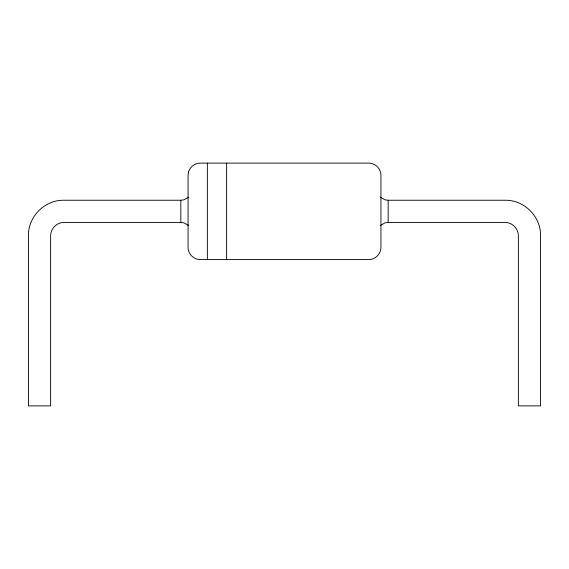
<?xml version="1.0" encoding="UTF-8"?>
<svg xmlns="http://www.w3.org/2000/svg" width="569" height="569" viewBox="0 0 569 569"><rect width="100%" height="100%" fill="white"/><g stroke="black" fill="none" stroke-linecap="round" stroke-linejoin="round"><path stroke-width="0.85" d="M188.723 197.166L183.943 199.833L180.828 200.245L62.924 200.245C44.602 200.352 28.557 216.405 28.45 234.72L28.45 405.882L50.634 405.882L50.634 236.171C50.371 228.681 56.886 222.166 64.375 222.429L180.828 222.429L183.943 222.842L188.723 225.502M380.277 225.502L385.057 222.842L388.172 222.429L504.625 222.429C512.114 222.166 518.629 228.681 518.366 236.171L518.366 405.882L540.55 405.882L540.55 234.72C540.443 216.405 524.398 200.352 506.076 200.245L388.172 200.245L385.057 199.833L380.277 197.166M388.172 200.245L388.172 222.429M226.633 163.118L226.633 259.556M207.351 163.118L207.351 259.556M180.828 200.245L180.828 222.429M188.467 172.13L188.062 175.273L188.062 247.394C188.012 253.866 193.624 259.592 200.117 259.556L368.883 259.556C375.376 259.592 380.988 253.866 380.938 247.394L380.938 175.273C380.988 168.808 375.376 163.083 368.883 163.118L200.117 163.118C194.762 163.147 189.868 166.973 188.467 172.13"/></g></svg>
